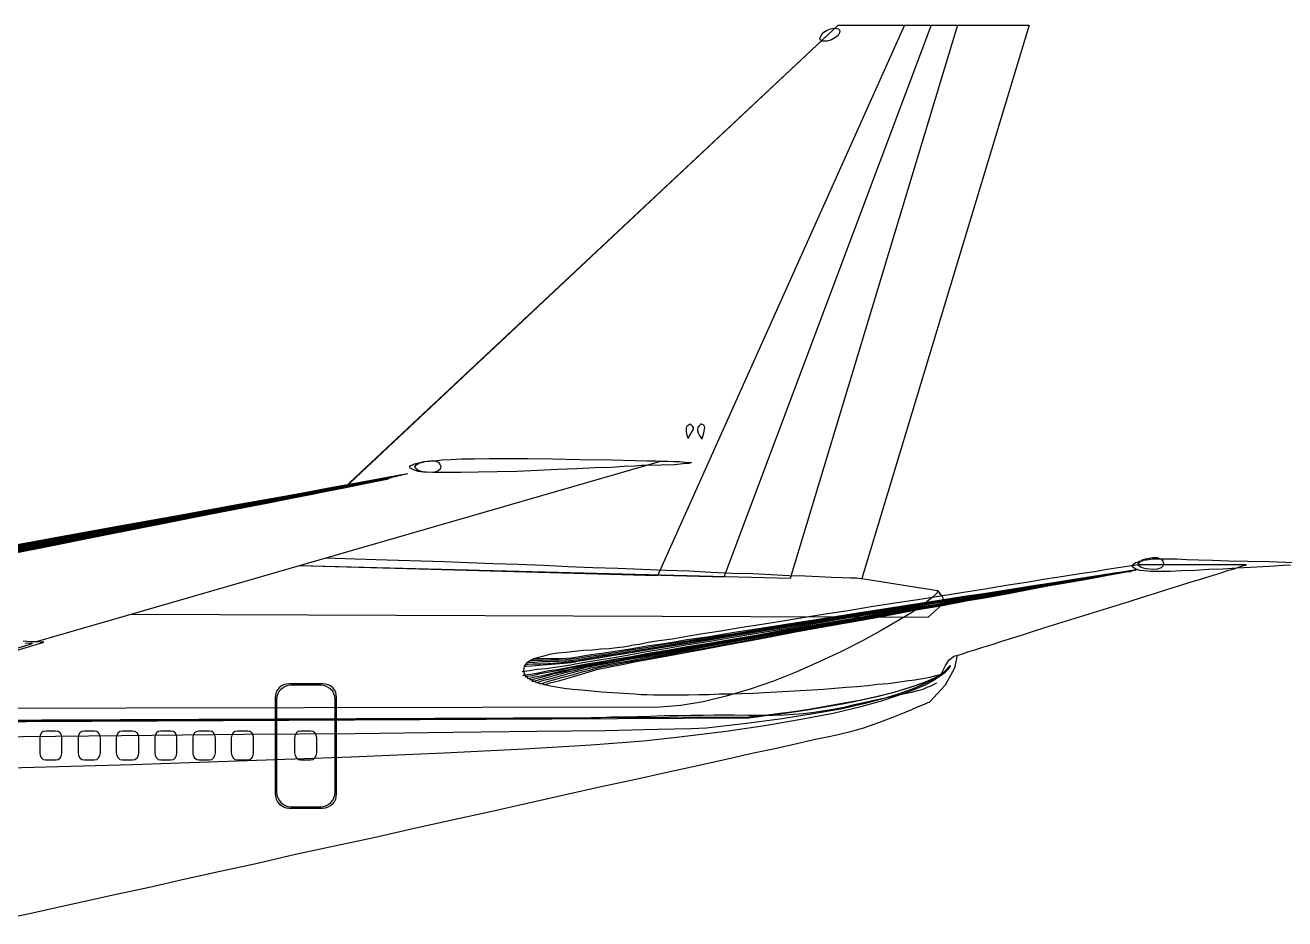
# Model space of a CAD drawing. Extents: x 526 to 2267, y -112 to 246.
# Drawn here: x 650.4 to 702.8, y 9 to 46.2 of the extents above; entities that cross this region are included whole.
import ezdxf

# ---------------------------------------------------------------- set-up
doc = ezdxf.new("R2010")
doc.units = 0
doc.header["$MEASUREMENT"] = 0
doc.layers.get('0').update_dxf_attribs({"linetype": 'CONTINUOUS'})

msp = doc.modelspace()

# ---------------------------------------------------------------- linework, layer by layer
msp.add_line((676.859, 28.021), (650.826, 20.505))
at = {"linetype": 'Continuous'}
for points in [[(686.974, 46.168), (676.693, 23.25), (661.781, 23.667)], [(688.079, 46.168), (679.457, 23.195), (661.787, 23.669)], [(663.69, 26.927), (684.21, 46.168), (689.185, 46.168), (682.221, 23.139), (661.791, 23.67)], [(663.666, 26.922), (684.21, 46.168)], [(663.69, 26.927), (684.21, 46.168), (688.079, 46.168)], [(663.69, 26.927), (684.21, 46.168), (686.974, 46.168)], [(684.21, 46.168), (692.169, 46.168), (685.205, 23.139), (688.355, 22.641), (688.52, 22.408)], [(684.081, 46.039), (684.21, 46.021), (684.284, 45.947), (684.265, 45.855), (684.21, 45.745), (684.1, 45.653), (683.934, 45.561), (683.75, 45.505), (683.547, 45.505), (683.473, 45.542), (683.455, 45.597), (683.473, 45.689), (683.529, 45.781), (683.621, 45.873), (683.75, 45.966), (683.897, 46.021), (684.081, 46.039)], [(677.964, 28.96), (677.983, 28.979), (678.02, 29.071), (678.093, 29.181), (678.186, 29.347), (678.186, 29.421), (678.13, 29.495), (678.075, 29.55), (678.056, 29.569), (678.038, 29.55), (677.983, 29.513), (677.909, 29.458), (677.891, 29.403), (677.891, 29.329), (677.891, 29.236), (677.909, 29.107), (677.964, 28.96)], [(678.536, 28.942), (678.554, 28.979), (678.573, 29.052), (678.628, 29.2), (678.665, 29.421), (678.646, 29.476), (678.591, 29.532), (678.536, 29.55), (678.499, 29.569), (678.481, 29.55), (678.425, 29.495), (678.37, 29.421), (678.352, 29.366), (678.352, 29.292), (678.389, 29.2), (678.444, 29.089), (678.536, 28.942)], [(666.671, 27.928), (666.763, 27.947), (666.873, 27.965), (667.021, 28.002), (667.205, 28.021), (667.426, 28.039), (667.721, 28.076), (668.089, 28.095), (668.531, 28.113), (669.066, 28.113), (669.692, 28.132), (670.448, 28.132), (671.313, 28.132), (672.327, 28.113), (673.469, 28.095), (674.777, 28.076), (676.251, 28.039), (676.306, 28.039), (676.435, 28.039), (676.619, 28.039), (676.859, 28.021), (677.117, 28.021), (677.375, 28.002), (677.614, 28.002), (677.835, 27.984), (678.001, 27.965), (678.093, 27.965), (678.112, 27.947), (678.001, 27.928), (677.762, 27.91), (677.393, 27.873), (676.841, 27.855), (676.122, 27.836), (676.03, 27.836), (675.754, 27.818), (675.311, 27.799), (674.759, 27.762), (674.095, 27.744), (673.34, 27.707), (672.529, 27.67), (671.701, 27.634), (670.853, 27.597), (670.024, 27.578), (669.232, 27.56), (668.513, 27.542), (667.868, 27.542), (667.334, 27.542), (666.947, 27.56), (666.726, 27.597), (666.505, 27.67), (666.395, 27.726), (666.376, 27.799), (666.413, 27.836), (666.487, 27.873), (666.579, 27.91), (666.634, 27.928), (666.671, 27.928)], [(667.223, 28.039), (667.408, 28.039), (667.555, 27.984), (667.629, 27.892), (667.666, 27.799), (667.648, 27.689), (667.555, 27.615), (667.426, 27.56), (667.223, 27.542), (666.929, 27.578), (666.726, 27.634), (666.616, 27.726), (666.597, 27.799), (666.652, 27.873), (666.781, 27.947), (666.965, 28.002), (667.223, 28.039)], [(647.915, 23.913), (650.9, 24.484), (653.663, 25.018), (656.224, 25.515), (658.509, 25.957), (660.535, 26.344), (662.249, 26.676), (663.631, 26.934), (664.662, 27.137), (665.289, 27.265), (665.51, 27.302)], [(647.934, 23.876), (650.9, 24.447), (653.663, 24.982), (656.206, 25.479), (658.509, 25.92), (660.517, 26.325), (662.231, 26.657), (663.613, 26.916), (664.625, 27.118), (665.252, 27.247), (665.473, 27.284)], [(647.952, 23.986), (650.937, 24.558), (653.719, 25.074), (656.28, 25.571), (658.583, 26.012), (660.609, 26.399), (662.341, 26.713), (663.723, 26.989), (664.755, 27.173), (665.381, 27.302), (665.602, 27.339)], [(665.639, 27.339), (665.418, 27.302), (664.792, 27.173), (663.76, 26.989), (662.36, 26.731), (660.646, 26.399), (658.601, 26.031), (656.298, 25.589), (653.737, 25.11), (650.937, 24.595), (647.952, 24.042)], [(647.952, 23.95), (650.937, 24.521), (653.719, 25.055), (656.28, 25.534), (658.583, 25.976), (660.609, 26.362), (662.323, 26.694), (663.705, 26.971), (664.736, 27.155), (665.363, 27.284), (665.584, 27.321)], [(647.952, 23.931), (650.918, 24.503), (653.7, 25.037), (656.243, 25.534), (658.546, 25.976), (660.572, 26.362), (662.286, 26.694), (663.668, 26.952), (664.699, 27.155), (665.326, 27.284), (665.547, 27.321)], [(665.639, 27.339), (665.418, 27.302), (664.792, 27.173), (663.76, 26.989), (662.36, 26.713), (660.646, 26.399), (658.62, 26.012), (656.298, 25.571), (653.737, 25.092), (650.955, 24.558), (647.971, 24.005)], [(648.044, 24.078), (651.029, 24.632), (653.829, 25.166), (656.39, 25.644), (658.712, 26.068), (660.738, 26.436), (662.47, 26.768), (663.87, 27.026), (664.902, 27.21), (665.528, 27.339), (665.749, 27.376)], [(648.136, 24.115), (651.121, 24.669), (653.921, 25.184), (656.5, 25.663), (658.804, 26.086), (660.849, 26.473), (662.581, 26.787), (663.981, 27.044), (664.995, 27.229), (665.639, 27.357), (665.86, 27.394)], [(648.228, 24.171), (651.213, 24.724), (654.013, 25.239), (656.593, 25.7), (658.914, 26.123), (660.96, 26.51), (662.691, 26.823), (664.073, 27.081), (665.105, 27.265), (665.749, 27.394), (665.97, 27.431)], [(648.302, 24.189), (651.305, 24.742), (654.106, 25.258), (656.685, 25.736), (659.006, 26.16), (661.052, 26.528), (662.783, 26.842), (664.183, 27.1), (665.215, 27.284), (665.86, 27.413), (666.081, 27.449)], [(648.394, 24.244), (651.397, 24.797), (654.217, 25.312), (656.796, 25.773), (659.117, 26.197), (661.162, 26.565), (662.894, 26.879), (664.294, 27.137), (665.326, 27.321), (665.97, 27.449), (666.192, 27.486)], [(648.486, 24.281), (651.49, 24.816), (654.309, 25.331), (656.888, 25.792), (659.227, 26.215), (661.273, 26.584), (663.004, 26.916), (664.404, 27.155), (665.436, 27.357), (666.081, 27.468), (666.303, 27.505)], [(647.934, 23.839), (650.881, 24.41), (653.645, 24.963), (656.188, 25.46), (658.472, 25.902), (660.498, 26.289), (662.194, 26.639), (663.576, 26.897), (664.588, 27.1), (665.215, 27.229), (665.436, 27.265)], [(647.934, 23.821), (650.881, 24.392), (653.645, 24.945), (656.169, 25.442), (658.454, 25.902), (660.462, 26.289), (662.175, 26.62), (663.539, 26.897), (664.552, 27.1), (665.179, 27.229), (665.4, 27.265)], [(662.917, 23.995), (663.28, 23.986), (664.11, 23.95), (664.976, 23.931), (665.897, 23.894), (666.855, 23.876), (667.832, 23.839), (668.826, 23.802), (669.858, 23.765), (670.89, 23.729), (671.94, 23.692), (672.972, 23.637), (674.003, 23.6), (675.035, 23.563), (676.049, 23.526), (677.044, 23.489), (678.001, 23.453), (678.922, 23.397), (679.807, 23.36), (680.654, 23.342), (681.428, 23.305), (682.165, 23.268), (682.828, 23.25), (683.418, 23.213), (683.934, 23.195), (684.376, 23.176), (684.726, 23.158), (684.984, 23.158), (685.15, 23.139), (685.205, 23.139), (688.355, 22.641), (688.319, 22.531), (688.116, 22.328), (687.785, 22.071), (687.305, 21.739), (686.697, 21.37), (685.997, 20.965), (685.224, 20.542), (684.357, 20.099), (683.455, 19.675), (682.497, 19.252), (681.52, 18.865), (680.544, 18.533), (679.549, 18.238), (678.591, 17.999), (677.67, 17.852), (676.804, 17.778), (624.958, 17.688)], [(662.917, 23.995), (663.28, 23.986), (664.11, 23.95), (664.976, 23.931), (665.897, 23.894), (666.855, 23.876), (667.832, 23.839), (668.826, 23.802), (669.858, 23.765), (670.89, 23.729), (671.94, 23.692), (672.972, 23.637), (674.003, 23.6), (675.035, 23.563), (676.049, 23.526), (677.044, 23.489), (678.001, 23.453), (678.922, 23.397), (679.807, 23.36), (680.654, 23.342), (681.428, 23.305), (682.165, 23.268), (682.828, 23.25), (683.418, 23.213), (683.934, 23.195), (684.376, 23.176), (684.726, 23.158), (684.984, 23.158), (685.15, 23.139), (685.205, 23.139), (688.355, 22.641), (688.447, 22.513), (688.539, 22.421), (688.576, 22.31), (688.595, 22.218), (688.539, 22.108), (688.429, 21.96), (688.227, 21.758), (687.95, 21.518), (654.762, 21.641)], [(671.111, 19.326), (671.129, 19.197), (671.203, 19.086), (671.313, 18.994), (671.479, 18.901), (671.664, 18.809), (671.903, 18.754), (672.179, 18.68), (672.474, 18.625), (672.806, 18.57), (673.156, 18.533), (673.543, 18.496), (673.948, 18.459), (674.372, 18.423), (674.814, 18.386), (675.274, 18.367), (675.754, 18.331), (675.993, 18.312), (676.251, 18.312), (676.546, 18.294), (676.878, 18.294), (677.228, 18.294), (677.596, 18.294), (677.983, 18.294), (678.407, 18.312), (678.83, 18.312), (679.272, 18.331), (679.734, 18.331), (680.194, 18.349), (680.673, 18.367), (681.152, 18.386), (681.649, 18.423), (682.147, 18.441), (682.626, 18.478), (683.123, 18.496), (683.602, 18.533), (684.081, 18.57), (684.542, 18.607), (685.003, 18.643), (685.445, 18.68), (685.868, 18.736), (686.292, 18.772), (686.679, 18.828), (687.047, 18.883), (687.397, 18.92), (687.729, 18.975), (688.024, 19.031), (688.282, 19.105), (688.521, 19.16), (688.558, 19.27), (688.687, 19.51), (688.835, 19.749), (689.019, 19.896), (689.074, 19.915), (689.203, 19.952), (689.387, 20.007), (689.608, 20.08), (689.903, 20.173), (690.235, 20.283), (690.622, 20.394), (691.027, 20.523), (691.488, 20.671), (691.967, 20.818), (692.464, 20.984), (692.999, 21.149), (693.533, 21.315), (694.085, 21.481), (694.657, 21.665), (695.209, 21.831), (695.781, 22.016), (696.333, 22.181), (696.886, 22.365), (697.42, 22.531), (697.936, 22.697), (698.434, 22.844), (698.912, 22.992), (699.354, 23.121), (699.742, 23.25), (700.11, 23.36), (700.423, 23.471), (700.699, 23.545), (700.921, 23.618), (701.087, 23.673), (701.179, 23.692), (701.216, 23.71), (696.738, 23.71), (696.683, 23.71), (696.517, 23.673), (696.241, 23.637), (695.873, 23.581), (695.412, 23.508), (694.878, 23.416), (694.27, 23.324), (693.588, 23.213), (692.851, 23.102), (692.059, 22.973), (691.211, 22.844), (690.327, 22.697), (689.424, 22.549), (688.484, 22.402), (687.527, 22.255), (686.569, 22.108), (685.592, 21.96), (684.634, 21.794), (683.676, 21.647), (682.736, 21.499), (681.833, 21.352), (680.949, 21.204), (680.12, 21.076), (679.328, 20.947), (678.573, 20.836), (677.909, 20.726), (677.301, 20.615), (676.767, 20.542), (676.306, 20.468), (675.938, 20.394), (675.68, 20.357), (675.514, 20.32), (675.274, 20.283), (674.998, 20.246), (674.685, 20.209), (674.335, 20.191), (673.985, 20.154), (673.616, 20.136), (673.248, 20.099), (672.88, 20.062), (672.529, 20.025), (672.198, 19.97), (671.903, 19.896), (671.627, 19.823), (671.424, 19.731), (671.258, 19.62), (671.147, 19.491), (671.111, 19.326)], [(703.039, 23.692), (702.745, 23.673), (702.358, 23.655), (701.897, 23.618), (701.381, 23.6), (700.81, 23.563), (700.239, 23.526), (699.65, 23.508), (699.078, 23.471), (698.526, 23.453), (698.028, 23.434), (697.567, 23.434), (697.218, 23.434), (696.941, 23.453), (696.775, 23.471), (696.572, 23.545), (696.462, 23.618), (696.462, 23.692), (696.517, 23.747), (696.591, 23.802), (696.683, 23.821), (696.757, 23.858), (696.793, 23.858)], [(697.31, 24.005), (697.494, 24.005), (697.641, 23.95), (697.733, 23.858), (697.751, 23.765), (697.733, 23.655), (697.659, 23.581), (697.512, 23.526), (697.31, 23.508), (697.015, 23.545), (696.83, 23.6), (696.72, 23.673), (696.701, 23.747), (696.757, 23.821), (696.867, 23.913), (697.07, 23.968), (697.31, 24.005)], [(696.793, 23.858), (696.867, 23.876), (696.941, 23.913), (697.033, 23.913), (697.144, 23.931), (697.291, 23.95), (697.457, 23.95), (697.678, 23.95), (697.972, 23.95), (698.305, 23.95), (698.728, 23.931), (699.207, 23.913), (699.797, 23.894), (700.478, 23.876), (701.252, 23.858), (702.155, 23.839), (703.168, 23.802)], [(696.499, 23.471), (696.425, 23.453), (696.241, 23.434), (695.928, 23.379), (695.504, 23.305), (694.988, 23.213), (694.38, 23.121), (693.68, 22.992), (692.906, 22.862), (692.077, 22.734), (691.174, 22.586), (690.216, 22.421), (689.222, 22.255), (688.19, 22.089), (687.139, 21.905), (686.071, 21.721), (685.003, 21.554), (683.916, 21.37), (682.847, 21.186), (681.778, 21.002), (680.746, 20.836), (679.752, 20.671), (678.794, 20.505), (677.872, 20.357), (677.025, 20.209), (676.233, 20.08), (675.514, 19.952), (674.888, 19.841), (674.354, 19.749), (673.911, 19.675), (673.58, 19.62), (673.359, 19.583), (673.267, 19.565), (673.082, 19.528), (672.806, 19.491), (672.437, 19.436), (672.051, 19.381), (671.682, 19.344), (671.369, 19.289), (671.147, 19.27), (671.055, 19.252)], [(671.092, 19.105), (671.184, 19.123), (671.406, 19.16), (671.719, 19.215), (672.106, 19.289), (672.511, 19.344), (672.88, 19.418), (673.175, 19.473), (673.359, 19.51), (673.451, 19.528), (673.672, 19.565), (674.003, 19.62), (674.446, 19.694), (674.98, 19.786), (675.607, 19.896), (676.306, 20.025), (677.099, 20.154), (677.946, 20.302), (678.849, 20.449), (679.807, 20.615), (680.802, 20.781), (681.833, 20.965), (682.884, 21.149), (683.952, 21.333), (685.04, 21.518), (686.108, 21.702), (687.176, 21.887), (688.227, 22.052), (689.24, 22.236), (690.235, 22.402), (691.174, 22.568), (692.077, 22.715), (692.906, 22.862), (693.68, 22.992), (694.38, 23.102), (694.988, 23.213), (695.504, 23.305), (695.909, 23.379), (696.222, 23.434), (696.407, 23.453), (696.48, 23.471)], [(696.499, 23.471), (696.425, 23.453), (696.241, 23.434), (695.928, 23.379), (695.504, 23.305), (694.988, 23.232), (694.38, 23.121), (693.68, 23.01), (692.906, 22.881), (692.077, 22.752), (691.174, 22.605), (690.216, 22.439), (689.222, 22.273), (688.19, 22.108), (687.139, 21.942), (686.071, 21.758), (684.984, 21.591), (683.916, 21.407), (682.828, 21.223), (681.778, 21.057), (680.746, 20.892), (679.734, 20.726), (678.775, 20.56), (677.872, 20.413), (677.007, 20.283), (676.233, 20.154), (675.514, 20.025), (674.869, 19.933), (674.335, 19.841), (673.893, 19.768), (673.561, 19.712), (673.34, 19.675), (673.248, 19.657), (673.082, 19.62), (672.806, 19.602), (672.456, 19.565), (672.106, 19.547), (671.756, 19.51), (671.442, 19.491), (671.239, 19.473), (671.166, 19.473)], [(671.184, 19.049), (671.276, 19.068), (671.498, 19.105), (671.811, 19.178), (672.198, 19.252), (672.603, 19.326), (672.972, 19.399), (673.285, 19.455), (673.469, 19.491), (673.561, 19.51), (673.782, 19.547), (674.114, 19.602), (674.538, 19.675), (675.072, 19.786), (675.699, 19.878), (676.417, 20.007), (677.191, 20.136), (678.038, 20.283), (678.941, 20.449), (679.881, 20.615), (680.876, 20.781), (681.907, 20.965), (682.957, 21.149), (684.008, 21.315), (685.095, 21.518), (686.163, 21.702), (687.213, 21.868), (688.263, 22.052), (689.277, 22.236), (690.253, 22.402), (691.211, 22.568), (692.096, 22.715), (692.925, 22.862), (693.698, 22.992), (694.38, 23.102), (694.988, 23.213), (695.504, 23.305), (695.928, 23.379), (696.222, 23.434), (696.407, 23.453), (696.48, 23.471)], [(671.239, 19.565), (671.313, 19.565), (671.516, 19.583), (671.811, 19.583), (672.161, 19.602), (672.511, 19.62), (672.843, 19.657), (673.119, 19.675), (673.303, 19.694), (673.395, 19.712), (673.616, 19.749), (673.948, 19.804), (674.391, 19.878), (674.924, 19.97), (675.551, 20.062), (676.269, 20.191), (677.062, 20.32), (677.909, 20.449), (678.83, 20.615), (679.789, 20.763), (680.783, 20.928), (681.815, 21.094), (682.884, 21.26), (683.952, 21.444), (685.04, 21.628), (686.126, 21.794), (687.195, 21.979), (688.245, 22.144), (689.277, 22.31), (690.272, 22.476), (691.229, 22.623), (692.114, 22.77), (692.962, 22.899), (693.735, 23.029), (694.436, 23.139), (695.043, 23.25), (695.559, 23.324), (695.983, 23.397), (696.296, 23.453), (696.48, 23.471), (696.554, 23.489)], [(671.276, 18.975), (671.369, 18.994), (671.59, 19.049), (671.922, 19.105), (672.308, 19.197), (672.714, 19.289), (673.082, 19.362), (673.377, 19.436), (673.58, 19.473), (673.672, 19.491), (673.893, 19.528), (674.206, 19.583), (674.648, 19.657), (675.182, 19.768), (675.809, 19.878), (676.509, 19.988), (677.283, 20.136), (678.13, 20.283), (679.015, 20.431), (679.973, 20.597), (680.949, 20.763), (681.981, 20.947), (683.012, 21.131), (684.081, 21.315), (685.15, 21.499), (686.2, 21.684), (687.268, 21.868), (688.3, 22.052), (689.314, 22.218), (690.29, 22.402), (691.229, 22.549), (692.114, 22.715), (692.943, 22.862), (693.698, 22.992), (694.399, 23.102), (694.988, 23.213), (695.504, 23.305), (695.928, 23.379), (696.222, 23.434), (696.407, 23.453), (696.48, 23.471)], [(671.313, 19.657), (671.387, 19.657), (671.59, 19.657), (671.885, 19.675), (672.216, 19.675), (672.566, 19.694), (672.898, 19.712), (673.175, 19.731), (673.34, 19.749), (673.432, 19.768), (673.653, 19.804), (673.985, 19.86), (674.427, 19.933), (674.961, 20.007), (675.588, 20.117), (676.306, 20.228), (677.099, 20.357), (677.946, 20.505), (678.867, 20.652), (679.826, 20.799), (680.839, 20.965), (681.87, 21.131), (682.92, 21.297), (684.008, 21.481), (685.095, 21.647), (686.163, 21.831), (687.231, 21.997), (688.3, 22.163), (689.332, 22.328), (690.327, 22.494), (691.266, 22.641), (692.169, 22.789), (693.017, 22.936), (693.79, 23.047), (694.491, 23.158), (695.098, 23.268), (695.615, 23.342), (696.038, 23.416), (696.351, 23.471), (696.535, 23.489), (696.609, 23.508)], [(671.369, 18.92), (671.461, 18.938), (671.682, 18.994), (672.014, 19.068), (672.4, 19.178), (672.806, 19.27), (673.175, 19.362), (673.488, 19.436), (673.672, 19.473), (673.764, 19.491), (673.985, 19.528), (674.317, 19.583), (674.74, 19.657), (675.274, 19.749), (675.883, 19.86), (676.582, 19.988), (677.357, 20.117), (678.204, 20.265), (679.088, 20.431), (680.046, 20.597), (681.023, 20.763), (682.036, 20.947), (683.068, 21.131), (684.118, 21.315), (685.187, 21.499), (686.237, 21.684), (687.287, 21.868), (688.319, 22.052), (689.332, 22.218), (690.309, 22.384), (691.248, 22.549), (692.114, 22.715), (692.943, 22.862), (693.698, 22.992), (694.38, 23.102), (694.988, 23.213), (695.504, 23.305), (695.909, 23.379), (696.204, 23.434), (696.388, 23.453), (696.462, 23.471)], [(671.406, 19.731), (671.479, 19.731), (671.664, 19.731), (671.922, 19.731), (672.253, 19.749), (672.566, 19.749), (672.88, 19.768), (673.138, 19.786), (673.303, 19.804), (673.395, 19.823), (673.616, 19.86), (673.948, 19.915), (674.391, 19.97), (674.943, 20.062), (675.57, 20.173), (676.288, 20.283), (677.08, 20.413), (677.946, 20.542), (678.849, 20.689), (679.826, 20.836), (680.82, 21.002), (681.87, 21.168), (682.92, 21.333), (684.008, 21.499), (685.095, 21.684), (686.182, 21.85), (687.25, 22.016), (688.319, 22.181), (689.351, 22.347), (690.346, 22.513), (691.303, 22.66), (692.206, 22.807), (693.036, 22.936), (693.827, 23.066), (694.528, 23.176), (695.135, 23.268), (695.652, 23.342), (696.075, 23.416), (696.388, 23.471), (696.572, 23.489), (696.646, 23.508)], [(671.461, 18.846), (671.553, 18.865), (671.774, 18.938), (672.106, 19.012), (672.492, 19.123), (672.898, 19.234), (673.285, 19.326), (673.58, 19.399), (673.782, 19.455), (673.874, 19.473), (674.095, 19.51), (674.409, 19.565), (674.851, 19.657), (675.367, 19.749), (675.993, 19.86), (676.693, 19.97), (677.467, 20.117), (678.296, 20.265), (679.18, 20.413), (680.12, 20.579), (681.097, 20.763), (682.11, 20.928), (683.141, 21.112), (684.192, 21.297), (685.242, 21.499), (686.292, 21.684), (687.342, 21.868), (688.374, 22.034), (689.369, 22.218), (690.346, 22.384), (691.266, 22.549), (692.151, 22.715), (692.962, 22.862), (693.717, 22.992), (694.399, 23.102), (694.988, 23.213), (695.504, 23.305), (695.909, 23.379), (696.204, 23.434), (696.407, 23.453), (696.462, 23.471)], [(671.516, 19.804), (671.572, 19.804), (671.756, 19.804), (671.995, 19.804), (672.29, 19.804), (672.584, 19.804), (672.88, 19.823), (673.119, 19.841), (673.285, 19.86), (673.377, 19.878), (673.598, 19.915), (673.929, 19.97), (674.372, 20.025), (674.924, 20.117), (675.551, 20.209), (676.269, 20.339), (677.062, 20.449), (677.927, 20.597), (678.849, 20.726), (679.807, 20.892), (680.82, 21.039), (681.87, 21.204), (682.939, 21.37), (684.008, 21.536), (685.113, 21.721), (686.2, 21.887), (687.268, 22.052), (688.337, 22.218), (689.369, 22.384), (690.364, 22.531), (691.321, 22.678), (692.243, 22.826), (693.091, 22.955), (693.864, 23.084), (694.565, 23.195), (695.19, 23.287), (695.707, 23.379), (696.13, 23.434), (696.443, 23.489), (696.627, 23.508), (696.701, 23.526)], [(671.627, 18.809), (671.719, 18.828), (671.94, 18.901), (672.271, 18.975), (672.658, 19.086), (673.046, 19.197), (673.414, 19.289), (673.727, 19.362), (673.911, 19.418), (674.003, 19.436), (674.225, 19.473), (674.556, 19.547), (674.998, 19.62), (675.514, 19.712), (676.141, 19.841), (676.822, 19.952), (677.596, 20.099), (678.425, 20.246), (679.309, 20.413), (680.249, 20.579), (681.226, 20.744), (682.221, 20.928), (683.252, 21.112), (684.284, 21.297), (685.334, 21.481), (686.385, 21.665), (687.416, 21.85), (688.429, 22.034), (689.424, 22.218), (690.382, 22.384), (691.303, 22.549), (692.188, 22.715), (692.999, 22.844), (693.735, 22.992), (694.417, 23.102), (695.006, 23.213), (695.504, 23.305), (695.909, 23.379), (696.204, 23.434), (696.407, 23.453), (696.462, 23.471)], [(671.793, 18.754), (671.885, 18.772), (672.106, 18.846), (672.419, 18.938), (672.806, 19.049), (673.193, 19.141), (673.561, 19.252), (673.856, 19.326), (674.04, 19.381), (674.151, 19.399), (674.372, 19.455), (674.704, 19.51), (675.145, 19.602), (675.662, 19.694), (676.288, 19.804), (676.988, 19.933), (677.743, 20.08), (678.573, 20.228), (679.457, 20.394), (680.378, 20.56), (681.336, 20.726), (682.331, 20.91), (683.344, 21.094), (684.376, 21.278), (685.426, 21.481), (686.458, 21.665), (687.49, 21.85), (688.503, 22.034), (689.479, 22.2), (690.438, 22.365), (691.34, 22.531), (692.206, 22.697), (693.017, 22.844), (693.754, 22.973), (694.417, 23.084), (695.006, 23.195), (695.504, 23.287), (695.909, 23.36), (696.204, 23.416), (696.388, 23.434), (696.443, 23.453)], [(671.958, 18.717), (672.051, 18.736), (672.271, 18.809), (672.584, 18.883), (672.954, 18.994), (673.34, 19.105), (673.708, 19.215), (673.985, 19.289), (674.169, 19.344), (674.28, 19.381), (674.519, 19.418), (674.851, 19.491), (675.293, 19.565), (675.809, 19.675), (676.435, 19.786), (677.117, 19.915), (677.872, 20.062), (678.702, 20.209), (679.568, 20.376), (680.488, 20.542), (681.447, 20.726), (682.442, 20.91), (683.455, 21.094), (684.468, 21.278), (685.5, 21.462), (686.532, 21.647), (687.545, 21.85), (688.558, 22.016), (689.535, 22.2), (690.475, 22.365), (691.377, 22.531), (692.224, 22.697), (693.017, 22.844), (693.754, 22.973), (694.417, 23.084), (695.006, 23.195), (695.485, 23.287), (695.891, 23.36), (696.186, 23.416), (696.37, 23.434), (696.425, 23.453)], [(640.933, 17.409), (651.139, 20.486), (651.102, 20.486), (650.992, 20.486), (650.826, 20.505), (650.587, 20.505), (650.292, 20.523)], [(642.462, 17.944), (650.679, 20.431), (650.642, 20.431), (650.532, 20.431), (650.366, 20.449)], [(689.17, 19.943), (689.056, 19.399), (688.668, 18.699), (688.024, 17.999), (688.006, 17.981), (687.932, 17.962), (687.821, 17.907), (687.656, 17.833), (687.471, 17.76), (687.268, 17.667), (687.029, 17.575), (686.753, 17.464), (686.477, 17.354), (686.182, 17.243), (685.886, 17.133), (685.573, 17.022), (685.261, 16.912), (684.966, 16.82), (684.67, 16.746), (684.376, 16.673), (684.155, 16.617), (683.75, 16.525), (683.197, 16.415), (682.497, 16.248), (681.649, 16.064), (680.691, 15.862), (679.604, 15.622), (678.425, 15.346), (677.154, 15.07), (675.791, 14.774), (674.354, 14.461), (672.861, 14.13), (671.332, 13.78), (669.747, 13.429), (668.145, 13.08), (666.505, 12.711), (664.884, 12.343), (663.244, 11.992), (661.622, 11.643), (660.038, 11.274), (658.491, 10.943), (656.98, 10.611), (655.543, 10.279), (654.161, 9.985), (652.853, 9.69), (651.656, 9.431), (650.55, 9.174), (649.555, 8.971)], [(624.885, 17.148), (680.488, 17.372), (680.58, 17.391), (680.82, 17.409), (681.189, 17.446), (681.686, 17.52), (682.257, 17.593), (682.92, 17.686), (683.621, 17.815), (684.376, 17.944), (685.113, 18.073), (685.85, 18.238), (686.55, 18.404), (687.213, 18.607), (687.785, 18.809), (688.263, 19.012), (688.632, 19.252), (688.853, 19.491), (688.835, 19.473), (688.816, 19.418), (688.724, 19.326), (688.613, 19.215), (688.411, 19.086), (688.153, 18.92), (687.803, 18.754), (687.36, 18.551), (686.79, 18.349), (686.108, 18.146), (685.279, 17.926), (684.321, 17.704), (683.178, 17.501), (681.888, 17.299), (680.396, 17.096), (678.72, 16.912), (678.112, 16.875), (676.693, 16.857), (674.538, 16.801), (671.682, 16.765), (668.181, 16.728), (664.091, 16.673), (659.486, 16.636), (654.382, 16.581), (648.874, 16.525)], [(633.983, 17.102), (680.488, 17.335), (680.58, 17.354), (680.82, 17.372), (681.189, 17.427), (681.686, 17.483), (682.276, 17.575), (682.939, 17.667), (683.658, 17.796), (684.394, 17.926), (685.132, 18.073), (685.886, 18.238), (686.587, 18.423), (687.231, 18.607), (687.803, 18.809), (688.282, 19.031), (688.65, 19.27), (688.871, 19.51), (688.871, 19.491), (688.835, 19.436), (688.779, 19.344), (688.65, 19.215), (688.466, 19.068), (688.208, 18.901), (687.84, 18.699), (687.36, 18.496), (686.753, 18.275), (685.997, 18.036), (685.095, 17.778), (684.008, 17.52), (682.736, 17.28), (681.244, 17.022), (679.549, 16.765), (677.614, 16.525), (676.104, 16.359), (673.929, 16.193), (671.147, 16.027), (667.813, 15.862), (663.944, 15.696), (659.615, 15.549), (654.843, 15.383), (649.702, 15.236)], [(663.336, 15.99), (663.336, 18.165), (663.317, 18.294), (663.299, 18.404), (663.244, 18.496), (663.17, 18.588), (663.078, 18.662), (662.986, 18.717), (662.875, 18.736), (662.746, 18.754), (661.365, 18.754), (661.236, 18.736), (661.125, 18.717), (661.033, 18.662), (660.941, 18.588), (660.867, 18.496), (660.812, 18.404), (660.794, 18.294), (660.775, 18.165), (660.775, 15.99)], [(663.28, 15.99), (663.28, 18.11), (663.262, 18.22), (663.225, 18.331), (663.17, 18.441), (663.096, 18.515), (663.004, 18.588), (662.912, 18.643), (662.802, 18.68), (662.673, 18.699), (661.438, 18.699), (661.31, 18.68), (661.199, 18.643), (661.107, 18.588), (661.015, 18.515), (660.941, 18.441), (660.886, 18.331), (660.849, 18.22), (660.831, 18.11), (660.831, 15.954)], [(673.395, 17.335), (673.469, 17.335), (673.653, 17.335), (673.929, 17.354), (674.317, 17.354), (674.777, 17.372), (675.274, 17.372), (675.828, 17.391), (676.398, 17.409), (676.97, 17.427), (677.541, 17.427), (678.093, 17.446), (678.591, 17.446), (679.051, 17.464), (679.42, 17.464), (679.697, 17.464), (679.881, 17.464), (680.47, 17.446), (681.023, 17.446), (681.502, 17.446), (681.962, 17.464), (682.368, 17.483), (682.755, 17.52), (683.123, 17.557), (683.473, 17.612), (683.824, 17.667), (684.155, 17.723), (684.523, 17.796), (684.892, 17.889), (685.279, 17.981), (685.702, 18.073), (686.163, 18.165), (686.661, 18.275), (686.992, 18.349), (687.268, 18.404), (687.527, 18.478), (687.748, 18.533), (687.914, 18.607), (688.079, 18.662), (688.208, 18.736), (688.319, 18.791)], [(633.969, 17.157), (673.745, 17.317)], [(651.637, 15.585), (651.748, 15.604), (651.821, 15.677), (651.877, 15.77), (651.895, 15.88), (651.895, 16.507), (651.877, 16.617), (651.821, 16.709), (651.748, 16.765), (651.637, 16.783), (651.231, 16.783), (651.121, 16.765), (651.047, 16.709), (650.992, 16.617), (650.973, 16.507), (650.973, 15.88), (650.992, 15.77), (651.047, 15.677), (651.121, 15.604), (651.231, 15.585), (651.637, 15.585)], [(653.24, 15.585), (653.35, 15.604), (653.424, 15.677), (653.479, 15.77), (653.498, 15.88), (653.498, 16.507), (653.479, 16.617), (653.424, 16.709), (653.35, 16.765), (653.24, 16.783), (652.835, 16.783), (652.724, 16.765), (652.65, 16.709), (652.595, 16.617), (652.576, 16.507), (652.576, 15.88), (652.595, 15.77), (652.65, 15.677), (652.724, 15.604), (652.835, 15.585), (653.24, 15.585)], [(654.843, 15.585), (654.935, 15.604), (655.027, 15.677), (655.082, 15.77), (655.1, 15.88), (655.1, 16.507), (655.082, 16.617), (655.027, 16.709), (654.935, 16.765), (654.843, 16.783), (654.419, 16.783), (654.309, 16.765), (654.235, 16.709), (654.18, 16.617), (654.161, 16.507), (654.161, 15.88), (654.18, 15.77), (654.235, 15.677), (654.309, 15.604), (654.419, 15.585), (654.843, 15.585)], [(656.427, 15.585), (656.537, 15.604), (656.611, 15.677), (656.666, 15.77), (656.685, 15.88), (656.685, 16.507), (656.666, 16.617), (656.611, 16.709), (656.537, 16.765), (656.427, 16.783), (656.022, 16.783), (655.911, 16.765), (655.838, 16.709), (655.783, 16.617), (655.764, 16.507), (655.764, 15.88), (655.783, 15.77), (655.838, 15.677), (655.911, 15.604), (656.022, 15.585), (656.427, 15.585)], [(658.03, 15.585), (658.141, 15.604), (658.214, 15.677), (658.27, 15.77), (658.288, 15.88), (658.288, 16.507), (658.27, 16.617), (658.214, 16.709), (658.141, 16.765), (658.03, 16.783), (657.606, 16.783), (657.514, 16.765), (657.422, 16.709), (657.367, 16.617), (657.348, 16.507), (657.348, 15.88), (657.367, 15.77), (657.422, 15.677), (657.514, 15.604), (657.606, 15.585), (658.03, 15.585)], [(659.633, 15.585), (659.725, 15.604), (659.799, 15.677), (659.854, 15.77), (659.873, 15.88), (659.873, 16.507), (659.854, 16.617), (659.799, 16.709), (659.725, 16.765), (659.633, 16.783), (659.209, 16.783), (659.098, 16.765), (659.025, 16.709), (658.969, 16.617), (658.951, 16.507), (658.951, 15.88), (658.969, 15.77), (659.025, 15.677), (659.098, 15.604), (659.209, 15.585), (659.633, 15.585)], [(662.249, 15.585), (662.36, 15.604), (662.434, 15.677), (662.489, 15.77), (662.507, 15.88), (662.507, 16.507), (662.489, 16.617), (662.434, 16.709), (662.36, 16.765), (662.249, 16.783), (661.843, 16.783), (661.733, 16.765), (661.659, 16.709), (661.604, 16.617), (661.586, 16.507), (661.586, 15.88), (661.604, 15.77), (661.659, 15.677), (661.733, 15.604), (661.843, 15.585), (662.249, 15.585)], [(660.775, 15.99), (660.775, 14.167), (660.794, 14.056), (660.812, 13.946), (660.867, 13.835), (660.941, 13.762), (661.033, 13.688), (661.125, 13.632), (661.236, 13.596), (661.365, 13.577), (662.746, 13.577), (662.875, 13.596), (662.986, 13.632), (663.078, 13.688), (663.17, 13.762), (663.244, 13.835), (663.299, 13.946), (663.317, 14.056), (663.336, 14.167), (663.336, 15.99)], [(660.831, 15.954), (660.831, 14.241), (660.849, 14.112), (660.886, 14.001), (660.941, 13.909), (661.015, 13.817), (661.107, 13.743), (661.199, 13.688), (661.31, 13.651), (661.438, 13.632), (662.673, 13.632), (662.802, 13.651), (662.912, 13.688), (663.004, 13.743), (663.096, 13.817), (663.17, 13.909), (663.225, 14.001), (663.262, 14.112), (663.28, 14.241), (663.28, 15.99)]]:
    msp.add_lwpolyline(points, dxfattribs=at)

doc.saveas('drawing.dxf')
